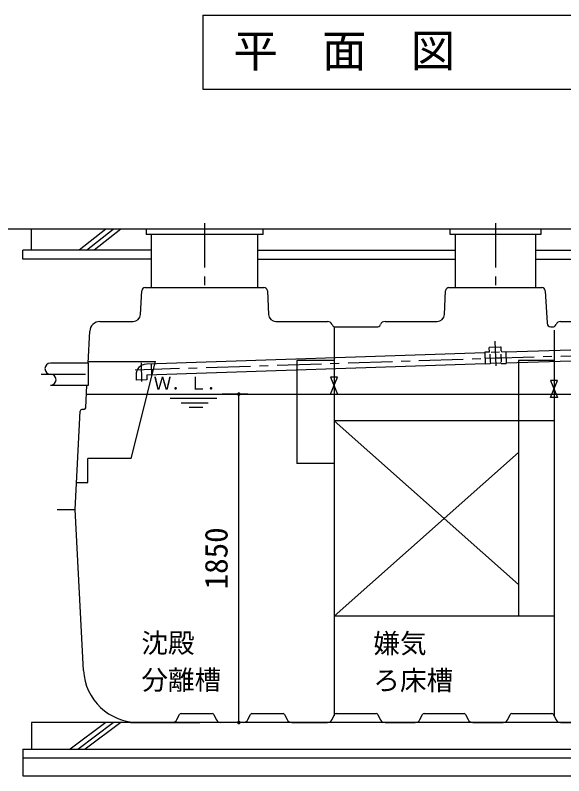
# Model space of a CAD drawing. Units: millimetres, scale not verified. Extents: x -14850 to 14850, y -10500 to 10500.
# Drawn here: x -10075 to -6982, y -5608 to -1324 of the extents above; entities that cross this region are included whole.
import ezdxf
from ezdxf.enums import TextEntityAlignment as Align

# ---------------------------------------------------------------- set-up
doc = ezdxf.new("R2010")
doc.units = ezdxf.units.MM
doc.header["$LTSCALE"] = 50
doc.linetypes.add('CHAIN1', pattern=[8, 5, -1, 1, -1])
doc.linetypes.add('LONG_DASHED1', pattern=[7, 6, -1])
for name, color, linetype, lineweight in [('0-1_躯体', 3, 'Continuous', 25), ('0-2_製作', 5, 'Continuous', 25), ('0-3_機器', 3, 'Continuous', 25), ('0-5_水管', 3, 'Continuous', 25)]:
    doc.layers.add(name, color=color, linetype=linetype, lineweight=lineweight)
doc.styles.add('ＭＳ ゴシック', font='')
doc.styles.get('ＭＳ ゴシック').set_extended_font_data('MS Gothic')

msp = doc.modelspace()

# ---------------------------------------------------------------- linework, layer by layer
at = {"layer": '0-1_躯体', "linetype": 'CHAIN1'}
for p, q in [((-9007.2, -2495.03), (-9007.2, -2891.11)), ((-7367.2, -2495.03), (-7367.2, -2891.11)), ((-9397.82, -3320.55), (-6236.7, -3218.88)), ((-9928.51, -3345.38), (-9642.96, -3345.38))]:
    msp.add_line(p, q, dxfattribs=at)
at = {"layer": '0-1_躯体'}
for p, q in [((-9342.21, -2857.88), (-8672.19, -2857.88)), ((-7629.21, -2857.88), (-7105.19, -2857.88)), ((-9368.21, -3010.03), (-9361.18, -2875.89)), ((-8653.21, -2875.89), (-8646.18, -3010.03)), ((-7655.21, -3010.03), (-7648.18, -2875.89)), ((-7086.21, -2875.89), (-7076.62, -3058.98)), ((-9596.66, -3048.88), (-9409.16, -3048.88)), ((-8605.24, -3048.88), (-8314.56, -3048.88)), ((-8288.62, -3064.91), (-8284.68, -3072.8)), ((-8277.2, -3078.62), (-8277.2, -5270.24)), ((-8274.84, -3078.88), (-8029.56, -3078.88)), ((-8019.72, -3072.8), (-8015.78, -3064.91)), ((-7989.84, -3048.88), (-7696.16, -3048.88)), ((-7055.65, -3078.88), (-7039.56, -3078.88)), ((-7029.72, -3072.8), (-7025.78, -3064.91)), ((-6999.84, -3048.88), (-6639.16, -3048.88)), ((-9663.96, -3282.88), (-9654.58, -3103.85)), ((-7037.2, -3098.46), (-7037.2, -5270.24)), ((-6667.88, -3201.28), (-7309.09, -3222.05)), ((-7427.04, -3225.44), (-9335.21, -3288.74)), ((-9663.49, -3273.88), (-9283.23, -3273.88)), ((-9421.77, -3820.88), (-9283.23, -3273.88)), ((-9333.48, -3348.71), (-7425.31, -3285.42)), ((-9307.22, -3287.93), (-9305.5, -3347.9)), ((-8486.2, -3267.88), (-8486.2, -3847.88)), ((-8277.2, -3267.88), (-8486.2, -3267.88)), ((-7307.36, -3282.02), (-6666.16, -3261.26)), ((-7238.2, -3267.88), (-7238.2, -4707.88)), ((-7037.2, -3267.88), (-7238.2, -3267.88)), ((-9393.46, -3350.44), (-9392.65, -3378.43)), ((-9332.68, -3376.7), (-9392.65, -3378.43)), ((-9333.48, -3348.71), (-9332.68, -3376.7)), ((-8297.2, -3457.88), (-8257.2, -3361.88)), ((-9875.75, -3407.88), (-9662.13, -3407.88)), ((-9677.17, -3534.9), (-9670.51, -3407.88)), ((-9673.13, -3457.88), (-6038.56, -3457.88)), ((-8937.27, -3482.88), (-9200.66, -3482.88)), ((-9139.14, -3507.88), (-8986.3, -3507.88)), ((-9737.2, -4107.88), (-9708.16, -3553.86)), ((-9687.16, -3544.38), (-9698.18, -3544.38)), ((-9016.1, -3532.88), (-9093.96, -3532.88)), ((-7037.2, -3607.88), (-8277.2, -3607.88)), ((-8277.2, -3607.88), (-7238.2, -4529.57)), ((-8277.2, -4707.88), (-7238.2, -3786.19)), ((-9421.77, -3820.88), (-9666, -3820.88)), ((-9666, -3954.88), (-9666, -3820.88)), ((-8277.2, -3847.88), (-8486.2, -3847.88)), ((-9729.18, -3954.88), (-9666, -3954.88)), ((-9837.2, -4107.88), (-9737.2, -4107.88)), ((-9689.71, -5014.11), (-9737.2, -4107.88)), ((-7037.2, -4707.88), (-8277.2, -4707.88)), ((-9162.73, -5291.3), (-9148.78, -5263.41)), ((-9139.84, -5257.88), (-8964.56, -5257.88)), ((-8955.61, -5263.41), (-8941.67, -5291.3)), ((-8762.73, -5291.3), (-8748.78, -5263.41)), ((-8739.84, -5257.88), (-8564.56, -5257.88)), ((-8555.61, -5263.41), (-8541.67, -5291.3)), ((-8287.73, -5291.3), (-8273.78, -5263.41)), ((-8264.84, -5257.88), (-8039.56, -5257.88)), ((-8030.61, -5263.41), (-8016.67, -5291.3)), ((-7792.73, -5291.3), (-7778.78, -5263.41)), ((-7769.84, -5257.88), (-7544.56, -5257.88)), ((-7535.61, -5263.41), (-7521.67, -5291.3)), ((-7297.73, -5291.3), (-7283.78, -5263.41)), ((-7274.84, -5257.88), (-7049.56, -5257.88)), ((-7040.61, -5263.41), (-7026.67, -5291.3)), ((-9425.34, -5307.88), (-9034.56, -5307.88)), ((-8514.84, -5307.88), (-8314.56, -5307.88)), ((-7989.84, -5307.88), (-7819.56, -5307.88)), ((-7494.84, -5307.88), (-7324.56, -5307.88)), ((-6999.84, -5307.88), (-6814.56, -5307.88))]:
    msp.add_line(p, q, dxfattribs=at)
at = {"layer": '0-1_躯体', "linetype": 'LONG_DASHED1'}
for p, q in [((-7369.89, -3160.36), (-7365.89, -3299.15)), ((-7426.18, -3255.43), (-7308.22, -3252.04)), ((-9365.43, -3281.63), (-9362.4, -3386.79))]:
    msp.add_line(p, q, dxfattribs=at)
at = {"layer": '0-1_躯体', "color": 2}
msp.add_line((-8749.86, -5307.88), (-8905.88, -5307.88), dxfattribs=at)
at = {"layer": '0-1_躯体'}
for points in [[(-9662.13, -3407.88), (-9662.13, -3282.88), (-9875.75, -3282.88)], [(-8257.2, -3361.88), (-8297.2, -3361.88), (-8257.2, -3457.88)]]:
    msp.add_lwpolyline(points, dxfattribs=at)
msp.add_lwpolyline([(-7017.2, -3381.88), (-7057.2, -3381.88), (-7017.2, -3477.88), (-7057.2, -3477.88)], close=True, dxfattribs=at)
for centre, radius, start, end in [((-9342.21, -2876.88), 19, 90, 177), ((-8672.19, -2876.88), 19, 3, 90), ((-7629.21, -2876.88), 19, 90, 177), ((-7105.19, -2876.88), 19, 3, 90), ((-9409.16, -3007.88), 41, 270, 357), ((-8605.24, -3007.88), 41, 182.99998, 270), ((-7696.16, -3007.88), 41, 270, 357), ((-9596.66, -3106.88), 58, 90, 177), ((-8314.56, -3077.88), 29, 26.56505, 90), ((-8274.84, -3067.88), 11, 206.56503, 270), ((-8029.56, -3067.88), 11, 270, 333.43494), ((-7989.84, -3077.88), 29, 90, 153.43494), ((-7055.65, -3057.88), 21, 182.99998, 270), ((-7039.56, -3067.88), 11, 270, 333.43494), ((-6999.84, -3077.88), 29, 90, 153.43494), ((-9875.75, -3314.13), 31.25, 90, 270), ((-9333.48, -3348.71), 60, 91.6492, 181.64922), ((-9875.75, -3376.63), 31.25, 270, 90), ((-9698.18, -3554.38), 10, 90, 177), ((-9687.16, -3534.38), 10, 270, 357), ((-9380.13, -4997.88), 310, 182.99998, 270), ((-9139.84, -5267.88), 10, 90, 153.43494), ((-8964.56, -5267.88), 10, 26.56505, 90), ((-8739.84, -5267.88), 10, 90, 153.43494), ((-8564.56, -5267.88), 10, 26.56505, 90), ((-8264.84, -5267.88), 10, 90, 153.43494), ((-8039.56, -5267.88), 10, 26.56505, 90), ((-7769.84, -5267.88), 10, 90, 153.43494), ((-7544.56, -5267.88), 10, 26.56505, 90), ((-7274.84, -5267.88), 10, 90, 153.43494), ((-7049.56, -5267.88), 10, 26.56505, 90), ((-9189.56, -5277.88), 30, 270, 333.43494), ((-8914.84, -5277.88), 30, 206.56503, 270), ((-8789.56, -5277.88), 30, 270, 333.43494), ((-8514.84, -5277.88), 30, 206.56503, 270), ((-8314.56, -5277.88), 30, 270, 333.43494), ((-7989.84, -5277.88), 30, 206.56503, 270), ((-7819.56, -5277.88), 30, 270, 333.43494), ((-7494.84, -5277.88), 30, 206.56503, 270), ((-7324.56, -5277.88), 30, 270, 333.43494), ((-6999.84, -5277.88), 30, 206.56503, 270)]:
    msp.add_arc(centre, radius, start, end, dxfattribs=at)
at = {"layer": '0-2_製作', "color": 3}
for p, q in [((-7338.91, -3193.9), (-7402.38, -3195.72)), ((-7401.65, -3221.21), (-7402.38, -3195.72)), ((-7427.04, -3225.45), (-7425.21, -3288.92)), ((-7398.69, -3233.73), (-7397.41, -3278.12)), ((-7344.59, -3222.17), (-7391.58, -3223.52)), ((-7336.91, -3231.95), (-7335.63, -3276.34)), ((-7329.78, -3219.14), (-7309.19, -3218.55)), ((-7309.19, -3218.55), (-7309.09, -3221.88)), ((-7309.09, -3222.05), (-7307.26, -3285.53)), ((-7397.13, -3288.11), (-7425.21, -3288.92)), ((-7397.13, -3288.11), (-7397.18, -3286.31)), ((-7394.17, -3283.13), (-7338.58, -3281.53)), ((-7335.34, -3286.33), (-7335.39, -3284.54)), ((-7335.34, -3286.33), (-7307.26, -3285.53))]:
    msp.add_line(p, q, dxfattribs=at)
at = {"layer": '0-2_製作', "color": 2}
for p, q in [((-8763.95, -3457.88), (-8907.96, -3457.88)), ((-8813.95, -5307.88), (-8813.95, -3457.88)), ((-8763.95, -5307.88), (-8907.96, -5307.88))]:
    msp.add_line(p, q, dxfattribs=at)
at = {"layer": '0-2_製作', "color": 3}
for points in [[(-7334.82, -3214.39), (-7335.41, -3193.8), (-7338.74, -3193.89)], [(-7401.65, -3221.21), (-7427.14, -3221.95), (-7427.04, -3225.27)]]:
    msp.add_lwpolyline(points, dxfattribs=at)
for centre, radius, start, end in [((-7329.92, -3214.24), 4.9, 181.64922, 271.64922), ((-7394.08, -3286.23), 3.1, 91.6492, 181.64922), ((-7338.49, -3284.63), 3.1, 1.64922, 91.64922)]:
    msp.add_arc(centre, radius, start, end, dxfattribs=at)
at = {"layer": '0-2_製作'}
for points in [[(-8823.93, -3457.25), (-8813.95, -3457.88), (-8823.95, -3457.88)], [(-8823.95, -3457.88), (-8822.04, -3463.76), (-8823.87, -3459.13)], [(-8823.95, -3457.88), (-8821.24, -3464.73), (-8822.04, -3463.76)], [(-8813.95, -3457.88), (-8821.24, -3464.73), (-8823.95, -3457.88)], [(-8823.77, -3456.01), (-8813.95, -3457.88), (-8823.93, -3457.25)], [(-8823.87, -3459.13), (-8822.72, -3462.7), (-8823.64, -3460.37)], [(-8823.87, -3459.13), (-8822.04, -3463.76), (-8822.72, -3462.7)], [(-8823.46, -3454.79), (-8813.95, -3457.88), (-8823.77, -3456.01)], [(-8823.64, -3460.37), (-8822.72, -3462.7), (-8823.25, -3461.56)], [(-8823, -3453.62), (-8813.95, -3457.88), (-8823.46, -3454.79)], [(-8822.4, -3452.52), (-8813.95, -3457.88), (-8823, -3453.62)], [(-8821.66, -3451.51), (-8813.95, -3457.88), (-8822.4, -3452.52)], [(-8820.8, -3450.59), (-8813.95, -3457.88), (-8821.66, -3451.51)], [(-8813.95, -3457.88), (-8820.33, -3465.59), (-8821.24, -3464.73)], [(-8819.83, -3449.79), (-8813.95, -3457.88), (-8820.8, -3450.59)], [(-8813.95, -3457.88), (-8819.31, -3466.32), (-8820.33, -3465.59)], [(-8818.77, -3449.12), (-8813.95, -3457.88), (-8819.83, -3449.79)], [(-8813.95, -3457.88), (-8818.21, -3466.93), (-8819.31, -3466.32)], [(-8817.63, -3448.58), (-8813.95, -3457.88), (-8818.77, -3449.12)], [(-8813.95, -3457.88), (-8817.04, -3467.39), (-8818.21, -3466.93)], [(-8816.44, -3448.2), (-8813.95, -3457.88), (-8817.63, -3448.58)], [(-8813.95, -3457.88), (-8815.83, -3467.7), (-8817.04, -3467.39)], [(-8816.44, -3448.2), (-8813.95, -3447.88), (-8813.95, -3457.88)], [(-8815.21, -3447.96), (-8813.95, -3447.88), (-8816.44, -3448.2)], [(-8813.95, -3457.88), (-8814.58, -3467.86), (-8815.83, -3467.7)], [(-8813.95, -3457.88), (-8813.95, -3467.88), (-8814.58, -3467.86)], [(-8813.95, -3447.88), (-8803.95, -3457.88), (-8813.95, -3457.88)], [(-8813.32, -3447.9), (-8803.95, -3457.88), (-8813.95, -3447.88)], [(-8813.95, -3457.88), (-8812.7, -3467.8), (-8813.95, -3467.88)], [(-8813.95, -3457.88), (-8811.47, -3467.57), (-8812.7, -3467.8)], [(-8813.95, -3457.88), (-8810.27, -3467.18), (-8811.47, -3467.57)], [(-8803.95, -3457.88), (-8810.27, -3467.18), (-8813.95, -3457.88)], [(-8812.08, -3448.06), (-8803.95, -3457.88), (-8813.32, -3447.9)], [(-8810.86, -3448.37), (-8803.95, -3457.88), (-8812.08, -3448.06)], [(-8809.69, -3448.83), (-8803.95, -3457.88), (-8810.86, -3448.37)], [(-8803.95, -3457.88), (-8809.13, -3466.64), (-8810.27, -3467.18)], [(-8808.59, -3449.44), (-8803.95, -3457.88), (-8809.69, -3448.83)], [(-8803.95, -3457.88), (-8808.07, -3465.97), (-8809.13, -3466.64)], [(-8807.58, -3450.18), (-8803.95, -3457.88), (-8808.59, -3449.44)], [(-8803.95, -3457.88), (-8807.11, -3465.17), (-8808.07, -3465.97)], [(-8806.66, -3451.04), (-8803.95, -3457.88), (-8807.58, -3450.18)], [(-8803.95, -3457.88), (-8806.25, -3464.26), (-8807.11, -3465.17)], [(-8805.86, -3452), (-8803.95, -3457.88), (-8806.66, -3451.04)], [(-8803.95, -3457.88), (-8805.51, -3463.24), (-8806.25, -3464.26)], [(-8805.86, -3452), (-8804.03, -3456.63), (-8803.95, -3457.88)], [(-8805.19, -3453.06), (-8804.03, -3456.63), (-8805.86, -3452)], [(-8803.95, -3457.88), (-8804.9, -3462.14), (-8805.51, -3463.24)], [(-8805.19, -3453.06), (-8804.27, -3455.39), (-8804.03, -3456.63)], [(-8804.65, -3454.2), (-8804.27, -3455.39), (-8805.19, -3453.06)], [(-8803.95, -3457.88), (-8804.44, -3460.97), (-8804.9, -3462.14)], [(-8803.95, -3457.88), (-8804.13, -3459.75), (-8804.44, -3460.97)], [(-8803.95, -3457.88), (-8803.97, -3458.51), (-8804.13, -3459.75)], [(-8823.93, -5307.25), (-8813.95, -5307.88), (-8823.95, -5307.88)], [(-8823.95, -5307.88), (-8819.31, -5316.32), (-8823.87, -5309.13)], [(-8823.95, -5307.88), (-8818.21, -5316.93), (-8819.31, -5316.32)], [(-8813.95, -5307.88), (-8818.21, -5316.93), (-8823.95, -5307.88)], [(-8823.77, -5306.01), (-8813.95, -5307.88), (-8823.93, -5307.25)], [(-8823.87, -5309.13), (-8820.33, -5315.59), (-8823.64, -5310.37)], [(-8823.87, -5309.13), (-8819.31, -5316.32), (-8820.33, -5315.59)], [(-8823.46, -5304.79), (-8813.95, -5307.88), (-8823.77, -5306.01)], [(-8823.64, -5310.37), (-8821.24, -5314.73), (-8823.25, -5311.56)], [(-8823.64, -5310.37), (-8820.33, -5315.59), (-8821.24, -5314.73)], [(-8823, -5303.62), (-8813.95, -5307.88), (-8823.46, -5304.79)], [(-8823.25, -5311.56), (-8822.04, -5313.76), (-8822.72, -5312.7)], [(-8823.25, -5311.56), (-8821.24, -5314.73), (-8822.04, -5313.76)], [(-8822.4, -5302.52), (-8813.95, -5307.88), (-8823, -5303.62)], [(-8821.66, -5301.51), (-8813.95, -5307.88), (-8822.4, -5302.52)], [(-8820.8, -5300.59), (-8813.95, -5307.88), (-8821.66, -5301.51)], [(-8819.83, -5299.79), (-8813.95, -5307.88), (-8820.8, -5300.59)], [(-8818.77, -5299.12), (-8813.95, -5307.88), (-8819.83, -5299.79)], [(-8818.77, -5299.12), (-8813.95, -5297.88), (-8813.95, -5307.88)], [(-8817.63, -5298.58), (-8813.95, -5297.88), (-8818.77, -5299.12)], [(-8813.95, -5307.88), (-8817.04, -5317.39), (-8818.21, -5316.93)], [(-8816.44, -5298.2), (-8813.95, -5297.88), (-8817.63, -5298.58)], [(-8813.95, -5307.88), (-8815.83, -5317.7), (-8817.04, -5317.39)], [(-8815.21, -5297.96), (-8813.95, -5297.88), (-8816.44, -5298.2)], [(-8813.95, -5307.88), (-8814.58, -5317.86), (-8815.83, -5317.7)], [(-8813.95, -5307.88), (-8813.95, -5317.88), (-8814.58, -5317.86)], [(-8813.95, -5297.88), (-8803.95, -5307.88), (-8813.95, -5307.88)], [(-8813.32, -5297.9), (-8803.95, -5307.88), (-8813.95, -5297.88)], [(-8813.95, -5307.88), (-8812.7, -5317.8), (-8813.95, -5317.88)], [(-8813.95, -5307.88), (-8811.47, -5317.57), (-8812.7, -5317.8)], [(-8813.95, -5307.88), (-8810.27, -5317.18), (-8811.47, -5317.57)], [(-8813.95, -5307.88), (-8809.13, -5316.64), (-8810.27, -5317.18)], [(-8813.95, -5307.88), (-8808.07, -5315.97), (-8809.13, -5316.64)], [(-8803.95, -5307.88), (-8808.07, -5315.97), (-8813.95, -5307.88)], [(-8812.08, -5298.06), (-8803.95, -5307.88), (-8813.32, -5297.9)], [(-8810.86, -5298.37), (-8803.95, -5307.88), (-8812.08, -5298.06)], [(-8809.69, -5298.83), (-8803.95, -5307.88), (-8810.86, -5298.37)], [(-8808.59, -5299.44), (-8803.95, -5307.88), (-8809.69, -5298.83)], [(-8808.59, -5299.44), (-8804.03, -5306.63), (-8803.95, -5307.88)], [(-8807.58, -5300.18), (-8804.03, -5306.63), (-8808.59, -5299.44)], [(-8803.95, -5307.88), (-8807.11, -5315.17), (-8808.07, -5315.97)], [(-8807.58, -5300.18), (-8804.27, -5305.39), (-8804.03, -5306.63)], [(-8806.66, -5301.04), (-8804.27, -5305.39), (-8807.58, -5300.18)], [(-8803.95, -5307.88), (-8806.25, -5314.26), (-8807.11, -5315.17)], [(-8806.66, -5301.04), (-8804.65, -5304.2), (-8804.27, -5305.39)], [(-8805.86, -5302), (-8804.65, -5304.2), (-8806.66, -5301.04)], [(-8803.95, -5307.88), (-8805.51, -5313.24), (-8806.25, -5314.26)], [(-8805.86, -5302), (-8805.19, -5303.06), (-8804.65, -5304.2)], [(-8803.95, -5307.88), (-8804.9, -5312.14), (-8805.51, -5313.24)], [(-8803.95, -5307.88), (-8804.44, -5310.97), (-8804.9, -5312.14)], [(-8803.95, -5307.88), (-8804.13, -5309.75), (-8804.44, -5310.97)], [(-8803.95, -5307.88), (-8803.97, -5308.51), (-8804.13, -5309.75)]]:
    msp.add_solid(points, dxfattribs=at)
at = {"layer": '0-3_機器', "color": 2}
for p, q in [((-4405.64, -2527.88), (-10545.36, -2527.88)), ((-9982.2, -2647.88), (-9982.2, -2527.88)), ((-9564.31, -2527.88), (-9714.31, -2647.88)), ((-9671.89, -2647.88), (-9521.89, -2527.88)), ((-9479.46, -2527.88), (-9629.46, -2647.88)), ((-9337.2, -2527.88), (-9337.2, -2557.88)), ((-8677.2, -2557.88), (-9337.2, -2557.88)), ((-9307.2, -2557.88), (-9307.2, -2857.88)), ((-8707.2, -2857.88), (-8707.2, -2557.88)), ((-8677.2, -2557.88), (-8677.2, -2527.88)), ((-7622.2, -2557.88), (-7622.2, -2527.88)), ((-7592.2, -2857.88), (-7592.2, -2557.88)), ((-7142.2, -2557.88), (-7142.2, -2857.88)), ((-9307.2, -2647.88), (-10032.2, -2647.88)), ((-8707.2, -2647.88), (-7592.2, -2647.88)), ((-7142.2, -2647.88), (-6537.2, -2647.88)), ((-8707.2, -2697.88), (-7592.2, -2697.88)), ((-7142.2, -2697.88), (-6537.2, -2697.88)), ((-9982.2, -5307.88), (-9982.2, -5457.88)), ((-4717.2, -5307.88), (-9982.2, -5307.88)), ((-9564.31, -5307.88), (-9764.31, -5457.88)), ((-9721.89, -5457.88), (-9521.89, -5307.88)), ((-9479.46, -5307.88), (-9679.46, -5457.88)), ((-10032.2, -5457.88), (-4667.2, -5457.88)), ((-10032.2, -5457.88), (-10032.2, -5607.88)), ((-4667.2, -5507.88), (-10032.2, -5507.88)), ((-10032.2, -5607.88), (-4667.2, -5607.88))]:
    msp.add_line(p, q, dxfattribs=at)
for points in [[(-7112.2, -2527.88), (-7112.2, -2557.88), (-7622.2, -2557.88)], [(-9307.2, -2697.88), (-10032.2, -2697.88), (-10032.2, -2647.88)]]:
    msp.add_lwpolyline(points, dxfattribs=at)
at = {"layer": '0-5_水管'}
for p, q in [((-9016.36, -1323.5), (-9016.36, -1740.17)), ((-9016.36, -1323.5), (-5683.03, -1323.5)), ((-9016.36, -1740.17), (-5683.03, -1740.17))]:
    msp.add_line(p, q, dxfattribs=at)

# ---------------------------------------------------------------- texts
at = {"layer": '0-1_躯体', "color": 4, "style": 'ＭＳ ゴシック'}
for s, height, p in [('Ｗ．Ｌ．', 73.31, (-9294.16, -3455.4)), ('沈殿', 110, (-9363.47, -4947.86)), ('嫌気', 110, (-8055.8, -4950.03)), ('分離槽', 110, (-9363.47, -5155.86)), ('ろ床槽', 110, (-8055.8, -5158.03))]:
    msp.add_text(s, height=height, dxfattribs=at).set_placement(p, align=Align.BOTTOM_LEFT)
at = {"layer": '0-2_製作', "color": 4, "style": 'ＭＳ ゴシック'}
msp.add_text('1850', height=128.4, rotation=90, dxfattribs=at).set_placement((-8838.95, -4557.88), align=Align.BOTTOM_LEFT)
at = {"layer": '0-5_水管', "color": 4, "style": 'ＭＳ ゴシック'}
msp.add_text('平\u3000面\u3000図', height=183.3, dxfattribs=at).set_placement((-8844.23, -1670.32), align=Align.BOTTOM_LEFT)

doc.saveas('drawing.dxf')
